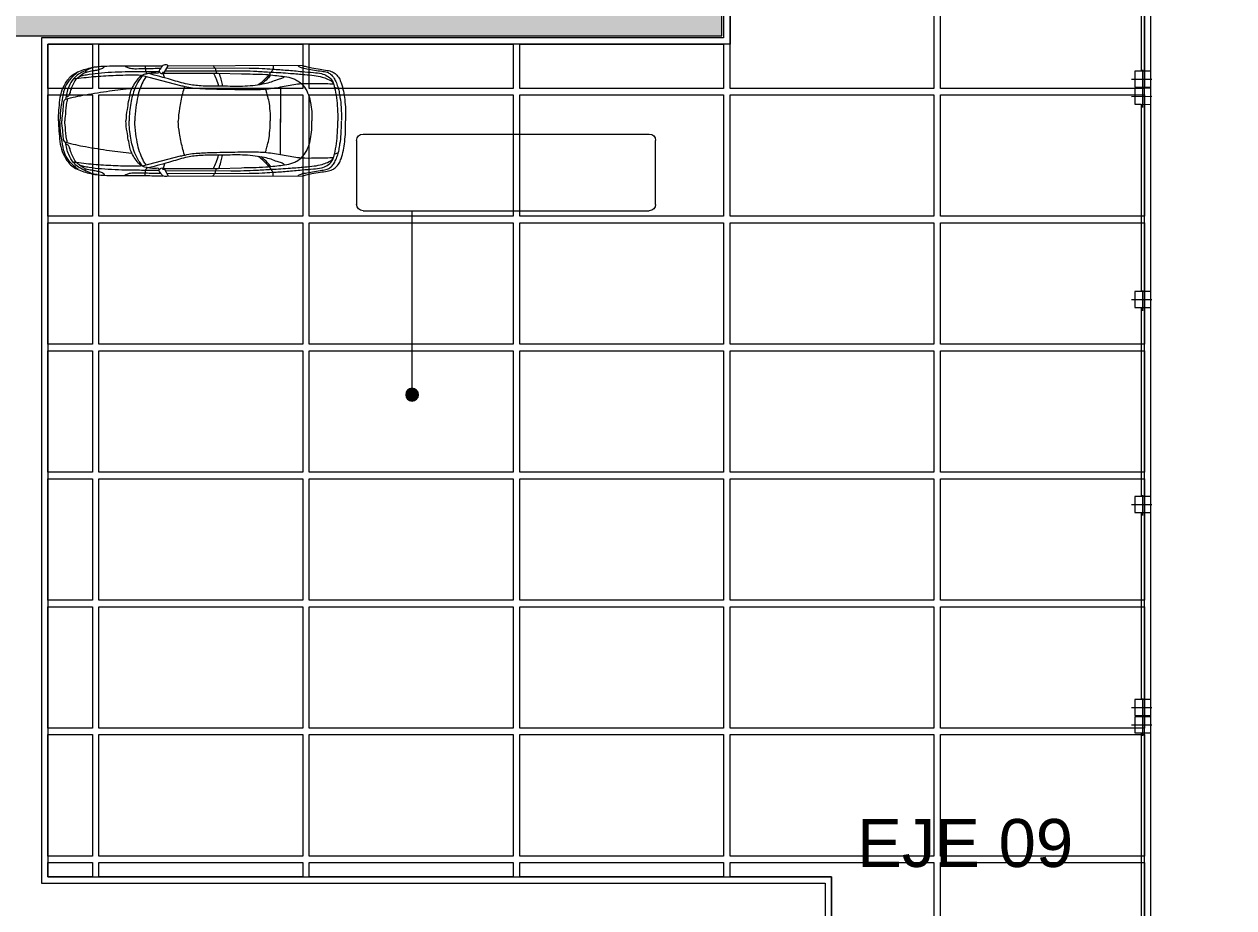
# Model space of a CAD drawing. Header units: metres. Extents: x 349703 to 349913, y 9282546 to 9282694.
# Drawn here: x 349798.42 to 349817.33, y 9282642.73 to 9282656.54 of the extents above; entities that cross this region are included whole.
import ezdxf

# ---------------------------------------------------------------- set-up
doc = ezdxf.new("R2010")
doc.units = ezdxf.units.M
doc.header["$LTSCALE"] = 0.25
doc.linetypes.add('DASHDOT', pattern=[3.556, 2.54, -0.508, 0, -0.508])
for name, color, linetype, lineweight in [('AREA-VERDE', 3, 'CONTINUOUS', 9), ('ARQ-FONDO', 253, 'CONTINUOUS', 9), ('COTAS', 94, 'CONTINUOUS', 18), ('EJE-TEXTO', 5, 'CONTINUOUS', 25), ('TRAZO', 2, 'Continuous', 13)]:
    doc.layers.add(name, color=color, linetype=linetype, lineweight=lineweight)
doc.styles.get("Standard").update_dxf_attribs({"font": 'arial.ttf'})

# ---------------------------------------------------------------- blocks, each defined once
blk = doc.blocks.new('CAMINO POZO')
at = {"layer": 'ARQ-FONDO', "lineweight": 0, "elevation": 210.136}
blk.add_lwpolyline([(349942.782, 9282603.742), (349942.903, 9282603.742), (349942.903, 9282602.992), (349947.203, 9282602.992), (349947.203, 9282603.742), (349947.453, 9282603.742), (349947.453, 9282602.992), (349947.867, 9282602.992), (349947.867, 9282677.538), (349941.192, 9282677.538), (349941.192, 9282656.327), (349930.531, 9282656.327), (349930.531, 9282643.117), (349942.778, 9282643.117), (349942.782, 9282603.742)], dxfattribs=at)
blk.add_lwpolyline([(349942.882, 9282603.842), (349943.003, 9282603.842), (349943.003, 9282603.092), (349947.103, 9282603.092), (349947.103, 9282603.842), (349947.553, 9282603.842), (349947.553, 9282603.092), (349947.767, 9282603.092), (349947.767, 9282677.438), (349941.292, 9282677.438), (349941.292, 9282656.227), (349930.631, 9282656.227), (349930.631, 9282643.217), (349942.878, 9282643.217)], close=True, dxfattribs=at)
at = {"layer": 'ARQ-FONDO', "elevation": 210.136}
for points in [[(349941.292, 9282657.438), (349944.479, 9282657.438), (349944.479, 9282655.538), (349941.292, 9282655.538)], [(349944.579, 9282657.438), (349947.767, 9282657.438), (349947.767, 9282655.538), (349944.579, 9282655.538)], [(349930.631, 9282656.227), (349931.328, 9282656.227), (349931.328, 9282655.538), (349930.631, 9282655.538)], [(349931.428, 9282656.227), (349934.616, 9282656.227), (349934.616, 9282655.538), (349931.428, 9282655.538)], [(349934.716, 9282656.227), (349937.904, 9282656.227), (349937.904, 9282655.538), (349934.716, 9282655.538)], [(349938.004, 9282656.227), (349941.192, 9282656.227), (349941.192, 9282655.538), (349938.004, 9282655.538)], [(349930.631, 9282655.438), (349931.328, 9282655.438), (349931.328, 9282653.538), (349930.631, 9282653.538)], [(349931.428, 9282655.438), (349934.616, 9282655.438), (349934.616, 9282653.538), (349931.428, 9282653.538)], [(349934.716, 9282655.438), (349937.904, 9282655.438), (349937.904, 9282653.538), (349934.716, 9282653.538)], [(349938.004, 9282655.438), (349941.192, 9282655.438), (349941.192, 9282653.538), (349938.004, 9282653.538)], [(349941.292, 9282655.438), (349944.479, 9282655.438), (349944.479, 9282653.538), (349941.292, 9282653.538)], [(349944.579, 9282655.438), (349947.767, 9282655.438), (349947.767, 9282653.538), (349944.579, 9282653.538)], [(349930.631, 9282653.438), (349931.328, 9282653.438), (349931.328, 9282651.538), (349930.631, 9282651.538)], [(349931.428, 9282653.438), (349934.616, 9282653.438), (349934.616, 9282651.538), (349931.428, 9282651.538)], [(349934.716, 9282653.438), (349937.904, 9282653.438), (349937.904, 9282651.538), (349934.716, 9282651.538)], [(349938.004, 9282653.438), (349941.192, 9282653.438), (349941.192, 9282651.538), (349938.004, 9282651.538)], [(349941.292, 9282653.438), (349944.479, 9282653.438), (349944.479, 9282651.538), (349941.292, 9282651.538)], [(349944.579, 9282653.438), (349947.767, 9282653.438), (349947.767, 9282651.538), (349944.579, 9282651.538)], [(349930.631, 9282651.438), (349931.328, 9282651.438), (349931.328, 9282649.538), (349930.631, 9282649.538)], [(349931.428, 9282651.438), (349934.616, 9282651.438), (349934.616, 9282649.538), (349931.428, 9282649.538)], [(349934.716, 9282651.438), (349937.904, 9282651.438), (349937.904, 9282649.538), (349934.716, 9282649.538)], [(349938.004, 9282651.438), (349941.192, 9282651.438), (349941.192, 9282649.538), (349938.004, 9282649.538)], [(349941.292, 9282651.438), (349944.479, 9282651.438), (349944.479, 9282649.538), (349941.292, 9282649.538)], [(349944.579, 9282651.438), (349947.767, 9282651.438), (349947.767, 9282649.538), (349944.579, 9282649.538)], [(349930.631, 9282649.438), (349931.328, 9282649.438), (349931.328, 9282647.538), (349930.631, 9282647.538)], [(349931.428, 9282649.438), (349934.616, 9282649.438), (349934.616, 9282647.538), (349931.428, 9282647.538)], [(349934.716, 9282649.438), (349937.904, 9282649.438), (349937.904, 9282647.538), (349934.716, 9282647.538)], [(349938.004, 9282649.438), (349941.192, 9282649.438), (349941.192, 9282647.538), (349938.004, 9282647.538)], [(349941.292, 9282649.438), (349944.479, 9282649.438), (349944.479, 9282647.538), (349941.292, 9282647.538)], [(349944.579, 9282649.438), (349947.767, 9282649.438), (349947.767, 9282647.538), (349944.579, 9282647.538)], [(349930.631, 9282647.438), (349931.328, 9282647.438), (349931.328, 9282645.538), (349930.631, 9282645.538)], [(349931.428, 9282647.438), (349934.616, 9282647.438), (349934.616, 9282645.538), (349931.428, 9282645.538)], [(349934.716, 9282647.438), (349937.904, 9282647.438), (349937.904, 9282645.538), (349934.716, 9282645.538)], [(349938.004, 9282647.438), (349941.192, 9282647.438), (349941.192, 9282645.538), (349938.004, 9282645.538)], [(349941.292, 9282647.438), (349944.479, 9282647.438), (349944.479, 9282645.538), (349941.292, 9282645.538)], [(349944.579, 9282647.438), (349947.767, 9282647.438), (349947.767, 9282645.538), (349944.579, 9282645.538)], [(349930.631, 9282645.438), (349931.328, 9282645.438), (349931.328, 9282643.538), (349930.631, 9282643.538)], [(349931.428, 9282645.438), (349934.616, 9282645.438), (349934.616, 9282643.538), (349931.428, 9282643.538)], [(349934.716, 9282645.438), (349937.904, 9282645.438), (349937.904, 9282643.538), (349934.716, 9282643.538)], [(349938.004, 9282645.438), (349941.192, 9282645.438), (349941.192, 9282643.538), (349938.004, 9282643.538)], [(349941.292, 9282645.438), (349944.479, 9282645.438), (349944.479, 9282643.538), (349941.292, 9282643.538)], [(349944.579, 9282645.438), (349947.767, 9282645.438), (349947.767, 9282643.538), (349944.579, 9282643.538)], [(349930.631, 9282643.438), (349931.328, 9282643.438), (349931.328, 9282643.216), (349930.631, 9282643.216)], [(349931.428, 9282643.438), (349934.616, 9282643.438), (349934.616, 9282643.217), (349931.428, 9282643.217)], [(349934.716, 9282643.438), (349937.904, 9282643.438), (349937.904, 9282643.217), (349934.716, 9282643.217)], [(349938.004, 9282643.438), (349941.192, 9282643.438), (349941.192, 9282643.217), (349938.004, 9282643.217)], [(349944.579, 9282643.438), (349947.767, 9282643.438), (349947.767, 9282641.538), (349944.579, 9282641.538)]]:
    blk.add_lwpolyline(points, close=True, dxfattribs=at)
blk.add_lwpolyline([(349941.292, 9282643.438), (349944.479, 9282643.438), (349944.479, 9282641.538), (349942.878, 9282641.538), (349942.878, 9282643.217), (349941.292, 9282643.217), (349941.292, 9282643.438)], dxfattribs=at)
blk = doc.blocks.new('cp1-flat-2')
at = {"layer": 'ARQ-FONDO', "linetype": 'DASHDOT', "ltscale": 0.5}
for p, q in [((889467.785, -9185120.998), (889467.74, -9185120.651)), ((889467.936, -9185120.802), (889467.589, -9185120.848)), ((889464.639, -9185121.41), (889464.593, -9185121.063)), ((889464.79, -9185121.214), (889464.443, -9185121.259)), ((889461.466, -9185121.825), (889461.42, -9185121.478)), ((889461.617, -9185121.629), (889461.27, -9185121.674)), ((889458.316, -9185122.237), (889458.27, -9185121.89)), ((889458.467, -9185122.041), (889458.12, -9185122.086))]:
    blk.add_line(p, q, dxfattribs=at)
at = {"layer": 'ARQ-FONDO'}
for points in [[(889467.903, -9185120.933), (889467.87, -9185120.685), (889458.153, -9185121.956), (889458.185, -9185122.204), (889458.433, -9185122.171), (889458.42, -9185122.072), (889461.322, -9185121.693), (889461.335, -9185121.792), (889461.583, -9185121.759), (889461.57, -9185121.66), (889464.495, -9185121.278), (889464.508, -9185121.377), (889464.756, -9185121.344), (889464.743, -9185121.245), (889467.642, -9185120.866), (889467.655, -9185120.965)], [(889467.87, -9185120.685), (889467.622, -9185120.717), (889467.655, -9185120.965), (889467.903, -9185120.933)], [(889464.724, -9185121.096), (889464.476, -9185121.129), (889464.508, -9185121.377), (889464.756, -9185121.344)], [(889461.551, -9185121.511), (889461.303, -9185121.544), (889461.335, -9185121.792), (889461.583, -9185121.759)], [(889458.401, -9185121.924), (889458.153, -9185121.956), (889458.185, -9185122.204), (889458.433, -9185122.171)]]:
    blk.add_lwpolyline(points, close=True, dxfattribs=at)
blk = doc.blocks.new('CERCO PERIMETRICO')
at = {"layer": 'ARQ-FONDO', "rotation": 262.5462150516844}
for p in [(9573031.609, 8973054.207, 210.136), (9573031.609, 8973044.387, 210.136), (9573031.609, 8973034.567, 210.136)]:
    blk.add_blockref('cp1-flat-2', p, dxfattribs=at)
blk = doc.blocks.new('AUTO')
at = {"layer": 'ARQ-FONDO'}
for p, q in [((1286.412, 1356.343), (1284.309, 1356.35)), ((1286.426, 1356.31), (1285.142, 1356.306)), ((1286.466, 1356.243), (1286.412, 1356.343)), ((1285.623, 1356.229), (1285.265, 1356.218)), ((1286.445, 1356.262), (1285.431, 1356.266)), ((1286.488, 1356.229), (1285.623, 1356.229)), ((1286.809, 1356.19), (1286.217, 1356.035)), ((1286.501, 1356.243), (1286.466, 1356.243)), ((1286.466, 1356.159), (1286.488, 1356.229)), ((1286.488, 1356.229), (1286.501, 1356.243)), ((1283.811, 1356.009), (1283.749, 1355.981)), ((1284.652, 1356.012), (1284.652, 1355.454)), ((1284.652, 1354.956), (1284.652, 1355.514)), ((1283.811, 1354.959), (1283.749, 1354.987)), ((1286.809, 1354.778), (1286.217, 1354.932)), ((1286.466, 1354.809), (1286.488, 1354.739)), ((1286.412, 1354.625), (1284.309, 1354.617)), ((1286.426, 1354.658), (1285.142, 1354.662)), ((1285.623, 1354.739), (1285.265, 1354.75)), ((1286.445, 1354.706), (1285.431, 1354.702)), ((1286.488, 1354.739), (1285.623, 1354.739)), ((1286.466, 1354.725), (1286.412, 1354.625)), ((1286.501, 1354.725), (1286.466, 1354.725)), ((1286.488, 1354.739), (1286.501, 1354.725))]:
    blk.add_line(p, q, dxfattribs=at)
for points, knots in [([(1284.309, 1356.35), (1284.293, 1356.34), (1284.243, 1356.329), (1284.153, 1356.306), (1284.041, 1356.291), (1283.933, 1356.273), (1283.846, 1356.255), (1283.782, 1356.209), (1283.736, 1356.151), (1283.699, 1356.059), (1283.669, 1355.947), (1283.651, 1355.844), (1283.648, 1355.786), (1283.647, 1355.772)], [0, 0, 0, 0, 0.056668, 0.14946, 0.28161, 0.392935, 0.481686, 0.542967, 0.622845, 0.69797, 0.833643, 0.965665, 1.00577, 1.00577, 1.00577, 1.00577]), ([(1284.381, 1356.347), (1284.378, 1356.341), (1284.362, 1356.328), (1284.315, 1356.309), (1284.232, 1356.297), (1284.124, 1356.274), (1284.018, 1356.259), (1283.931, 1356.249), (1283.868, 1356.214), (1283.824, 1356.16), (1283.786, 1356.094), (1283.761, 1356.018), (1283.737, 1355.935), (1283.728, 1355.877), (1283.725, 1355.846)], [0, 0, 0, 0, 0.0219205, 0.0572122, 0.1522539, 0.2718866, 0.3894011, 0.4710097, 0.5346344, 0.5986698, 0.6733118, 0.758696, 0.8351341, 0.9293726, 0.9293726, 0.9293726, 0.9293726]), ([(1284.77, 1356.35), (1284.772, 1356.33), (1284.766, 1356.289), (1284.802, 1356.242), (1284.871, 1356.155), (1284.939, 1356.087), (1285.001, 1356.043)], [0, 0, 0, 0, 0.0597371, 0.1139981, 0.1672498, 0.3938869, 0.3938869, 0.3938869, 0.3938869]), ([(1285.712, 1356.346), (1285.701, 1356.334), (1285.679, 1356.309), (1285.665, 1356.268), (1285.658, 1356.24), (1285.658, 1356.227)], [1.808086, 1.808086, 1.808086, 1.808086, 2.918874, 4.131288, 5.10151, 5.10151, 5.10151, 5.10151]), ([(1286.412, 1356.343), (1286.419, 1356.348), (1286.443, 1356.364), (1286.498, 1356.352), (1286.521, 1356.302), (1286.565, 1356.263), (1286.532, 1356.221), (1286.498, 1356.219), (1286.488, 1356.229)], [0, 0, 0, 0, 0.024864, 0.0846267, 0.1362471, 0.1900683, 0.2245199, 0.2681841, 0.2681841, 0.2681841, 0.2681841]), ([(1287.522, 1356.326), (1287.484, 1356.334), (1287.338, 1356.34), (1287.087, 1356.343), (1286.782, 1356.341), (1286.584, 1356.344), (1286.493, 1356.344)], [0, 0, 0, 0, 0.114897, 0.437061, 0.754269, 1.029686, 1.029686, 1.029686, 1.029686]), ([(1287.083, 1356.34), (1287.078, 1356.328), (1287.045, 1356.315), (1286.988, 1356.298), (1286.889, 1356.296), (1286.732, 1356.302), (1286.605, 1356.303), (1286.525, 1356.303)], [0, 0, 0, 0, 0.0364992, 0.0923739, 0.1867837, 0.3273982, 0.5667068, 0.5667068, 0.5667068, 0.5667068]), ([(1286.77, 1356.343), (1286.769, 1356.323), (1286.766, 1356.289), (1286.762, 1356.241), (1286.743, 1356.224), (1286.735, 1356.218)], [0, 0, 0, 0, 1.462159, 2.651105, 3.386321, 3.386321, 3.386321, 3.386321]), ([(1287.404, 1356.337), (1287.406, 1356.326), (1287.432, 1356.3), (1287.483, 1356.282), (1287.553, 1356.266), (1287.618, 1356.258), (1287.671, 1356.245), (1287.698, 1356.238), (1287.709, 1356.235)], [0, 0, 0, 0, 0.034703, 0.0959761, 0.1659336, 0.2471559, 0.2929944, 0.3295918, 0.3295918, 0.3295918, 0.3295918]), ([(1288.126, 1355.484), (1288.126, 1355.538), (1288.111, 1355.699), (1288.101, 1355.92), (1288.006, 1356.087), (1287.937, 1356.18), (1287.853, 1356.234), (1287.756, 1356.277), (1287.643, 1356.305), (1287.565, 1356.325), (1287.522, 1356.326)], [0, 0, 0, 0, 0.16039, 0.479033, 0.632967, 0.722015, 0.817474, 0.927562, 1.03733, 1.167094, 1.167094, 1.167094, 1.167094]), ([(1287.522, 1356.326), (1287.581, 1356.325), (1287.678, 1356.275), (1287.806, 1356.221), (1287.901, 1356.132), (1287.979, 1356.001), (1288.005, 1355.886), (1288.013, 1355.819)], [0, 0, 0, 0, 0.1772572, 0.3124951, 0.4151678, 0.5597243, 0.7575412, 0.7575412, 0.7575412, 0.7575412]), ([(1285.142, 1356.306), (1285.075, 1356.306), (1284.954, 1356.302), (1284.759, 1356.288), (1284.551, 1356.275), (1284.338, 1356.254), (1284.158, 1356.239), (1284.023, 1356.227), (1283.923, 1356.189), (1283.855, 1356.13), (1283.826, 1356.063), (1283.785, 1355.916), (1283.765, 1355.722), (1283.759, 1355.547), (1283.759, 1355.484)], [0, 0, 0, 0, 0.198873, 0.363323, 0.587433, 0.823543, 1.004622, 1.129816, 1.230113, 1.320655, 1.388577, 1.443334, 1.771447, 1.958652, 1.958652, 1.958652, 1.958652]), ([(1284.5, 1356.223), (1284.424, 1356.22), (1284.3, 1356.207), (1284.135, 1356.194), (1284.015, 1356.173), (1283.914, 1356.133), (1283.836, 1356.099), (1283.826, 1356.058)], [0, 0, 0, 0, 0.2277977, 0.3719478, 0.4996814, 0.5863441, 0.709615, 0.709615, 0.709615, 0.709615]), ([(1284.462, 1356.144), (1284.439, 1356.137), (1284.392, 1356.113), (1284.31, 1356.055), (1284.242, 1355.953), (1284.201, 1355.85), (1284.189, 1355.788), (1284.186, 1355.768)], [0, 0, 0, 0, 0.0720749, 0.1581284, 0.2958089, 0.4262456, 0.4842292, 0.4842292, 0.4842292, 0.4842292]), ([(1285.265, 1356.218), (1285.205, 1356.218), (1285.079, 1356.211), (1284.935, 1356.213), (1284.77, 1356.195), (1284.628, 1356.181), (1284.503, 1356.16), (1284.462, 1356.144)], [0, 0, 0, 0, 0.1783018, 0.3787173, 0.431954, 0.6762374, 0.8077184, 0.8077184, 0.8077184, 0.8077184]), ([(1285.431, 1356.266), (1285.296, 1356.266), (1285.085, 1356.262), (1284.775, 1356.241), (1284.599, 1356.234), (1284.5, 1356.223)], [0, 0, 0, 0, 0.4042759, 0.6333827, 0.9326252, 0.9326252, 0.9326252, 0.9326252]), ([(1284.59, 1356.174), (1284.606, 1356.161), (1284.642, 1356.137), (1284.718, 1356.122), (1284.803, 1356.084), (1284.919, 1356.056), (1285.054, 1356.033), (1285.259, 1356.015), (1285.5, 1356.023), (1285.73, 1356.021), (1285.925, 1356.027), (1286.125, 1356.049), (1286.394, 1356.136), (1286.598, 1356.19), (1286.719, 1356.221)], [0, 0, 0, 0, 0.05975, 0.126928, 0.230034, 0.336675, 0.482225, 0.641324, 0.954906, 1.203173, 1.330375, 1.542773, 1.802261, 2.175545, 2.175545, 2.175545, 2.175545]), ([(1284.807, 1356.198), (1284.823, 1356.179), (1284.869, 1356.127), (1284.92, 1356.078), (1284.955, 1356.05)], [0, 0, 0, 0, 1.868162, 5.271297, 5.271297, 5.271297, 5.271297]), ([(1285.619, 1356.229), (1285.605, 1356.198), (1285.59, 1356.138), (1285.567, 1356.069), (1285.563, 1356.031), (1285.563, 1356.022)], [0, 0, 0, 0, 2.528586, 4.711885, 5.408215, 5.408215, 5.408215, 5.408215]), ([(1285.702, 1356.229), (1285.685, 1356.2), (1285.662, 1356.13), (1285.631, 1356.061), (1285.625, 1356.022)], [0, 0, 0, 0, 0.1000351, 0.2184418, 0.2184418, 0.2184418, 0.2184418]), ([(1287.803, 1356.168), (1287.782, 1356.182), (1287.726, 1356.196), (1287.61, 1356.217), (1287.446, 1356.236), (1287.241, 1356.246), (1287.01, 1356.253), (1286.78, 1356.255), (1286.622, 1356.255), (1286.552, 1356.256)], [0, 0, 0, 0, 0.076148, 0.165903, 0.355672, 0.569871, 0.782325, 1.050047, 1.257936, 1.257936, 1.257936, 1.257936]), ([(1286.552, 1356.256), (1286.553, 1356.249), (1286.552, 1356.233), (1286.566, 1356.229), (1286.571, 1356.228)], [0, 0, 0, 0, 0.02274132, 0.03717479, 0.03717479, 0.03717479, 0.03717479]), ([(1286.571, 1356.228), (1286.599, 1356.228), (1286.654, 1356.231), (1286.734, 1356.219), (1286.808, 1356.202), (1286.877, 1356.156), (1286.925, 1356.077), (1286.984, 1355.996), (1287.022, 1355.851), (1287.05, 1355.683), (1287.07, 1355.543), (1287.07, 1355.484)], [0, 0, 0, 0, 0.082256, 0.165174, 0.241383, 0.30939, 0.405348, 0.511507, 0.603349, 0.843635, 1.017671, 1.017671, 1.017671, 1.017671]), ([(1286.754, 1356.174), (1286.769, 1356.156), (1286.805, 1356.101), (1286.849, 1355.996), (1286.894, 1355.855), (1286.915, 1355.68), (1286.93, 1355.553), (1286.93, 1355.484)], [0, 0, 0, 0, 0.0708922, 0.1925846, 0.3348457, 0.5072814, 0.7109928, 0.7109928, 0.7109928, 0.7109928]), ([(1286.809, 1356.19), (1286.899, 1356.197), (1287.09, 1356.195), (1287.385, 1356.183), (1287.64, 1356.164), (1287.793, 1356.145), (1287.843, 1356.139)], [0, 0, 0, 0, 0.269375, 0.574535, 0.885339, 1.036319, 1.036319, 1.036319, 1.036319]), ([(1286.809, 1356.19), (1286.83, 1356.166), (1286.878, 1356.105), (1286.949, 1355.961), (1287.002, 1355.748), (1287.021, 1355.575), (1287.021, 1355.484)], [0, 0, 0, 0, 0.0947759, 0.2311242, 0.4700259, 0.7400315, 0.7400315, 0.7400315, 0.7400315]), ([(1287.7, 1356.267), (1287.698, 1356.257), (1287.699, 1356.236), (1287.727, 1356.227), (1287.758, 1356.204), (1287.798, 1356.175), (1287.855, 1356.134), (1287.889, 1356.062), (1287.93, 1355.987), (1287.943, 1355.925), (1287.956, 1355.89), (1287.969, 1355.865), (1287.993, 1355.855), (1288.008, 1355.853)], [0, 0, 0, 0, 0.0304541, 0.0502818, 0.0786089, 0.1479133, 0.1986294, 0.2831705, 0.3780326, 0.4523267, 0.4667809, 0.4902599, 0.5347198, 0.5347198, 0.5347198, 0.5347198]), ([(1287.816, 1356.248), (1287.844, 1356.224), (1287.896, 1356.18), (1287.978, 1356.097), (1288.042, 1355.972), (1288.066, 1355.83), (1288.094, 1355.665), (1288.101, 1355.555), (1288.101, 1355.484)], [0, 0, 0, 0, 0.1095129, 0.2035347, 0.3452507, 0.5161382, 0.6275464, 0.8383798, 0.8383798, 0.8383798, 0.8383798]), ([(1286.217, 1356.035), (1286.193, 1356.029), (1286.131, 1356.018), (1286.032, 1355.996), (1285.915, 1355.988), (1285.707, 1355.978), (1285.422, 1355.977), (1285.094, 1355.965), (1284.81, 1355.982), (1284.568, 1356.026), (1284.337, 1356.072), (1284.097, 1356.063), (1283.93, 1356.066), (1283.834, 1356.058), (1283.826, 1356.058)], [0, 0, 0, 0, 0.073325, 0.188896, 0.303039, 0.425821, 0.811242, 1.159737, 1.41058, 1.660623, 1.899627, 2.11145, 2.377727, 2.401703, 2.401703, 2.401703, 2.401703]), ([(1284.895, 1355.979), (1284.886, 1355.967), (1284.873, 1355.926), (1284.854, 1355.851), (1284.828, 1355.738), (1284.818, 1355.612), (1284.816, 1355.522), (1284.815, 1355.484)], [0, 0, 0, 0, 0.0451009, 0.1211996, 0.2308505, 0.385263, 0.4962083, 0.4962083, 0.4962083, 0.4962083]), ([(1286.157, 1356.018), (1286.166, 1355.98), (1286.199, 1355.87), (1286.233, 1355.695), (1286.252, 1355.556), (1286.252, 1355.493)], [0, 0, 0, 0, 0.1139079, 0.3411539, 0.5260188, 0.5260188, 0.5260188, 0.5260188]), ([(1288.013, 1355.819), (1287.911, 1355.849), (1287.683, 1355.895), (1287.338, 1355.949), (1287.097, 1355.981), (1286.98, 1355.989)], [0, 0, 0, 0, 0.317374, 0.69576, 1.04714, 1.04714, 1.04714, 1.04714]), ([(1283.725, 1355.846), (1283.714, 1355.796), (1283.705, 1355.676), (1283.702, 1355.557), (1283.702, 1355.489)], [0, 0, 0, 0, 0.1502861, 0.3522699, 0.3522699, 0.3522699, 0.3522699]), ([(1284.186, 1355.768), (1284.176, 1355.722), (1284.162, 1355.627), (1284.166, 1355.532), (1284.167, 1355.484)], [0, 0, 0, 0, 0.140379, 0.2808468, 0.2808468, 0.2808468, 0.2808468]), ([(1287.991, 1355.824), (1287.987, 1355.822), (1287.988, 1355.804), (1287.994, 1355.779), (1288.008, 1355.722), (1288.011, 1355.67), (1288.017, 1355.585), (1288.024, 1355.531), (1288.024, 1355.484)], [0, 0, 0, 0, 0.0114788, 0.0403472, 0.0875838, 0.1755608, 0.1991501, 0.3369659, 0.3369659, 0.3369659, 0.3369659]), ([(1288.013, 1355.819), (1288.023, 1355.818), (1288.043, 1355.798), (1288.05, 1355.733), (1288.058, 1355.628), (1288.073, 1355.536), (1288.073, 1355.484)], [0, 0, 0, 0, 0.0314754, 0.0702057, 0.1915753, 0.3439346, 0.3439346, 0.3439346, 0.3439346]), ([(1283.725, 1355.122), (1283.714, 1355.172), (1283.705, 1355.292), (1283.702, 1355.411), (1283.702, 1355.479)], [0, 0, 0, 0, 0.1502861, 0.3522699, 0.3522699, 0.3522699, 0.3522699]), ([(1285.142, 1354.662), (1285.075, 1354.662), (1284.954, 1354.666), (1284.759, 1354.68), (1284.551, 1354.693), (1284.338, 1354.714), (1284.158, 1354.729), (1284.023, 1354.741), (1283.923, 1354.779), (1283.855, 1354.838), (1283.826, 1354.905), (1283.785, 1355.052), (1283.765, 1355.246), (1283.759, 1355.42), (1283.759, 1355.484)], [0, 0, 0, 0, 0.198873, 0.363323, 0.587433, 0.823543, 1.004622, 1.129816, 1.230113, 1.320655, 1.388577, 1.443334, 1.771447, 1.958652, 1.958652, 1.958652, 1.958652]), ([(1284.186, 1355.2), (1284.176, 1355.246), (1284.162, 1355.341), (1284.166, 1355.436), (1284.167, 1355.484)], [0, 0, 0, 0, 0.140379, 0.2808468, 0.2808468, 0.2808468, 0.2808468]), ([(1284.895, 1354.989), (1284.886, 1355.001), (1284.873, 1355.042), (1284.854, 1355.117), (1284.828, 1355.229), (1284.818, 1355.356), (1284.816, 1355.446), (1284.815, 1355.484)], [0, 0, 0, 0, 0.0451009, 0.1211996, 0.2308505, 0.385263, 0.4962083, 0.4962083, 0.4962083, 0.4962083]), ([(1286.157, 1354.95), (1286.166, 1354.988), (1286.199, 1355.098), (1286.235, 1355.279), (1286.252, 1355.424), (1286.252, 1355.493)], [0, 0, 0, 0, 0.1139079, 0.3411539, 0.543502, 0.543502, 0.543502, 0.543502]), ([(1286.571, 1354.74), (1286.599, 1354.74), (1286.654, 1354.737), (1286.734, 1354.749), (1286.808, 1354.766), (1286.877, 1354.812), (1286.925, 1354.891), (1286.984, 1354.972), (1287.022, 1355.117), (1287.05, 1355.285), (1287.07, 1355.425), (1287.07, 1355.484)], [0, 0, 0, 0, 0.082256, 0.165174, 0.241383, 0.30939, 0.405348, 0.511507, 0.603349, 0.843635, 1.017671, 1.017671, 1.017671, 1.017671]), ([(1286.754, 1354.794), (1286.769, 1354.812), (1286.805, 1354.867), (1286.849, 1354.972), (1286.894, 1355.113), (1286.915, 1355.288), (1286.93, 1355.415), (1286.93, 1355.484)], [0, 0, 0, 0, 0.0708922, 0.1925846, 0.3348457, 0.5072814, 0.7109928, 0.7109928, 0.7109928, 0.7109928]), ([(1286.809, 1354.778), (1286.83, 1354.802), (1286.878, 1354.863), (1286.949, 1355.007), (1287.002, 1355.22), (1287.021, 1355.392), (1287.021, 1355.484)], [0, 0, 0, 0, 0.0947759, 0.2311242, 0.4700259, 0.7400315, 0.7400315, 0.7400315, 0.7400315]), ([(1288.126, 1355.484), (1288.126, 1355.43), (1288.111, 1355.269), (1288.101, 1355.048), (1288.006, 1354.881), (1287.937, 1354.788), (1287.853, 1354.734), (1287.756, 1354.691), (1287.643, 1354.663), (1287.565, 1354.642), (1287.522, 1354.642)], [0, 0, 0, 0, 0.16039, 0.479033, 0.632967, 0.722015, 0.817474, 0.927562, 1.03733, 1.167094, 1.167094, 1.167094, 1.167094]), ([(1287.816, 1354.72), (1287.844, 1354.744), (1287.896, 1354.787), (1287.978, 1354.871), (1288.042, 1354.996), (1288.066, 1355.138), (1288.094, 1355.303), (1288.101, 1355.412), (1288.101, 1355.484)], [0, 0, 0, 0, 0.1095129, 0.2035347, 0.3452507, 0.5161382, 0.6275464, 0.8383798, 0.8383798, 0.8383798, 0.8383798]), ([(1287.991, 1355.144), (1287.987, 1355.146), (1287.988, 1355.164), (1287.994, 1355.189), (1288.008, 1355.245), (1288.011, 1355.298), (1288.017, 1355.383), (1288.024, 1355.437), (1288.024, 1355.484)], [0, 0, 0, 0, 0.0114788, 0.0403472, 0.0875838, 0.1755608, 0.1991501, 0.3369659, 0.3369659, 0.3369659, 0.3369659]), ([(1288.013, 1355.149), (1288.023, 1355.15), (1288.043, 1355.17), (1288.05, 1355.235), (1288.058, 1355.34), (1288.073, 1355.432), (1288.073, 1355.484)], [0, 0, 0, 0, 0.0314754, 0.0702057, 0.1915753, 0.3439346, 0.3439346, 0.3439346, 0.3439346]), ([(1284.309, 1354.617), (1284.293, 1354.628), (1284.243, 1354.639), (1284.153, 1354.662), (1284.041, 1354.677), (1283.933, 1354.695), (1283.846, 1354.713), (1283.782, 1354.759), (1283.736, 1354.817), (1283.699, 1354.909), (1283.669, 1355.021), (1283.651, 1355.124), (1283.648, 1355.182), (1283.647, 1355.196)], [0, 0, 0, 0, 0.056668, 0.14946, 0.28161, 0.392935, 0.481686, 0.542967, 0.622845, 0.69797, 0.833643, 0.965665, 1.00577, 1.00577, 1.00577, 1.00577]), ([(1284.462, 1354.824), (1284.439, 1354.831), (1284.392, 1354.855), (1284.31, 1354.913), (1284.242, 1355.014), (1284.201, 1355.117), (1284.189, 1355.18), (1284.186, 1355.2)], [0, 0, 0, 0, 0.0720749, 0.1581284, 0.2958089, 0.4262456, 0.4842292, 0.4842292, 0.4842292, 0.4842292]), ([(1284.381, 1354.621), (1284.378, 1354.627), (1284.362, 1354.64), (1284.315, 1354.659), (1284.232, 1354.671), (1284.124, 1354.694), (1284.018, 1354.709), (1283.931, 1354.719), (1283.868, 1354.754), (1283.824, 1354.808), (1283.786, 1354.874), (1283.761, 1354.95), (1283.737, 1355.033), (1283.728, 1355.09), (1283.725, 1355.122)], [0, 0, 0, 0, 0.0219205, 0.0572122, 0.1522539, 0.2718866, 0.3894011, 0.4710097, 0.5346344, 0.5986698, 0.6733118, 0.758696, 0.8351341, 0.9293726, 0.9293726, 0.9293726, 0.9293726]), ([(1286.217, 1354.932), (1286.193, 1354.939), (1286.131, 1354.95), (1286.032, 1354.972), (1285.915, 1354.98), (1285.707, 1354.99), (1285.422, 1354.991), (1285.094, 1355.003), (1284.81, 1354.986), (1284.568, 1354.941), (1284.337, 1354.896), (1284.097, 1354.904), (1283.93, 1354.902), (1283.834, 1354.909), (1283.826, 1354.91)], [0, 0, 0, 0, 0.073325, 0.188896, 0.303039, 0.425821, 0.811242, 1.159737, 1.41058, 1.660623, 1.899627, 2.11145, 2.377727, 2.401703, 2.401703, 2.401703, 2.401703]), ([(1288.013, 1355.149), (1287.911, 1355.119), (1287.683, 1355.072), (1287.338, 1355.019), (1287.097, 1354.987), (1286.98, 1354.979)], [0, 0, 0, 0, 0.317374, 0.69576, 1.04714, 1.04714, 1.04714, 1.04714]), ([(1287.522, 1354.642), (1287.581, 1354.643), (1287.678, 1354.693), (1287.806, 1354.747), (1287.901, 1354.836), (1287.979, 1354.967), (1288.005, 1355.082), (1288.013, 1355.149)], [0, 0, 0, 0, 0.1772572, 0.3124951, 0.4151678, 0.5597243, 0.7575412, 0.7575412, 0.7575412, 0.7575412]), ([(1287.7, 1354.701), (1287.698, 1354.711), (1287.699, 1354.732), (1287.727, 1354.741), (1287.758, 1354.763), (1287.798, 1354.793), (1287.855, 1354.833), (1287.889, 1354.905), (1287.93, 1354.981), (1287.943, 1355.042), (1287.956, 1355.078), (1287.969, 1355.103), (1287.993, 1355.113), (1288.008, 1355.114)], [0, 0, 0, 0, 0.0304541, 0.0502818, 0.0786089, 0.1479133, 0.1986294, 0.2831705, 0.3780326, 0.4523267, 0.4667809, 0.4902599, 0.5347198, 0.5347198, 0.5347198, 0.5347198]), ([(1284.5, 1354.745), (1284.424, 1354.748), (1284.3, 1354.761), (1284.135, 1354.774), (1284.015, 1354.795), (1283.914, 1354.835), (1283.836, 1354.869), (1283.826, 1354.91)], [0, 0, 0, 0, 0.2277977, 0.3719478, 0.4996814, 0.5863441, 0.709615, 0.709615, 0.709615, 0.709615]), ([(1285.265, 1354.75), (1285.205, 1354.75), (1285.079, 1354.757), (1284.935, 1354.755), (1284.77, 1354.773), (1284.628, 1354.787), (1284.503, 1354.808), (1284.462, 1354.824)], [0, 0, 0, 0, 0.1783018, 0.3787173, 0.431954, 0.6762374, 0.8077184, 0.8077184, 0.8077184, 0.8077184]), ([(1284.59, 1354.794), (1284.606, 1354.806), (1284.642, 1354.831), (1284.718, 1354.846), (1284.803, 1354.884), (1284.919, 1354.912), (1285.054, 1354.935), (1285.259, 1354.953), (1285.5, 1354.944), (1285.73, 1354.947), (1285.925, 1354.94), (1286.125, 1354.919), (1286.394, 1354.831), (1286.598, 1354.778), (1286.719, 1354.747)], [0, 0, 0, 0, 0.05975, 0.126928, 0.230034, 0.336675, 0.482225, 0.641324, 0.954906, 1.203173, 1.330375, 1.542773, 1.802261, 2.175545, 2.175545, 2.175545, 2.175545]), ([(1284.77, 1354.618), (1284.772, 1354.638), (1284.766, 1354.679), (1284.802, 1354.726), (1284.871, 1354.813), (1284.939, 1354.881), (1285.001, 1354.925)], [0, 0, 0, 0, 0.0597371, 0.1139981, 0.1672498, 0.3938869, 0.3938869, 0.3938869, 0.3938869]), ([(1284.807, 1354.77), (1284.823, 1354.789), (1284.869, 1354.841), (1284.92, 1354.89), (1284.955, 1354.918)], [0, 0, 0, 0, 1.868162, 5.271297, 5.271297, 5.271297, 5.271297]), ([(1285.619, 1354.739), (1285.605, 1354.77), (1285.59, 1354.83), (1285.567, 1354.899), (1285.563, 1354.937), (1285.563, 1354.946)], [0, 0, 0, 0, 2.528586, 4.711885, 5.408215, 5.408215, 5.408215, 5.408215]), ([(1285.702, 1354.739), (1285.685, 1354.767), (1285.662, 1354.838), (1285.631, 1354.906), (1285.625, 1354.946)], [0, 0, 0, 0, 0.1000351, 0.2184418, 0.2184418, 0.2184418, 0.2184418]), ([(1287.803, 1354.8), (1287.782, 1354.785), (1287.726, 1354.772), (1287.61, 1354.75), (1287.446, 1354.732), (1287.241, 1354.722), (1287.01, 1354.715), (1286.78, 1354.713), (1286.622, 1354.713), (1286.552, 1354.712)], [0, 0, 0, 0, 0.076148, 0.165903, 0.355672, 0.569871, 0.782325, 1.050047, 1.257936, 1.257936, 1.257936, 1.257936]), ([(1286.809, 1354.778), (1286.899, 1354.771), (1287.09, 1354.773), (1287.385, 1354.785), (1287.64, 1354.804), (1287.793, 1354.823), (1287.843, 1354.829)], [0, 0, 0, 0, 0.269375, 0.574535, 0.885339, 1.036319, 1.036319, 1.036319, 1.036319]), ([(1285.431, 1354.702), (1285.296, 1354.702), (1285.085, 1354.706), (1284.775, 1354.727), (1284.599, 1354.734), (1284.5, 1354.745)], [0, 0, 0, 0, 0.4042759, 0.6333827, 0.9326252, 0.9326252, 0.9326252, 0.9326252]), ([(1285.712, 1354.622), (1285.701, 1354.634), (1285.679, 1354.659), (1285.665, 1354.7), (1285.658, 1354.728), (1285.658, 1354.741)], [1.808086, 1.808086, 1.808086, 1.808086, 2.918874, 4.131288, 5.10151, 5.10151, 5.10151, 5.10151]), ([(1286.412, 1354.625), (1286.419, 1354.62), (1286.443, 1354.604), (1286.498, 1354.616), (1286.521, 1354.666), (1286.565, 1354.705), (1286.532, 1354.747), (1286.498, 1354.749), (1286.488, 1354.739)], [0, 0, 0, 0, 0.024864, 0.0846267, 0.1362471, 0.1900683, 0.2245199, 0.2681841, 0.2681841, 0.2681841, 0.2681841]), ([(1287.522, 1354.642), (1287.484, 1354.634), (1287.338, 1354.628), (1287.087, 1354.625), (1286.782, 1354.627), (1286.584, 1354.624), (1286.493, 1354.624)], [0, 0, 0, 0, 0.114897, 0.437061, 0.754269, 1.029686, 1.029686, 1.029686, 1.029686]), ([(1287.083, 1354.628), (1287.078, 1354.639), (1287.045, 1354.653), (1286.988, 1354.67), (1286.889, 1354.672), (1286.732, 1354.666), (1286.605, 1354.665), (1286.525, 1354.665)], [0, 0, 0, 0, 0.0364992, 0.0923739, 0.1867837, 0.3273982, 0.5667068, 0.5667068, 0.5667068, 0.5667068]), ([(1286.552, 1354.712), (1286.553, 1354.719), (1286.552, 1354.735), (1286.566, 1354.739), (1286.571, 1354.74)], [0, 0, 0, 0, 0.02274132, 0.03717479, 0.03717479, 0.03717479, 0.03717479]), ([(1286.77, 1354.625), (1286.769, 1354.645), (1286.766, 1354.679), (1286.762, 1354.727), (1286.743, 1354.744), (1286.735, 1354.75)], [0, 0, 0, 0, 1.462159, 2.651105, 3.386321, 3.386321, 3.386321, 3.386321]), ([(1287.404, 1354.631), (1287.406, 1354.642), (1287.432, 1354.667), (1287.483, 1354.686), (1287.553, 1354.702), (1287.618, 1354.71), (1287.671, 1354.723), (1287.698, 1354.73), (1287.709, 1354.733)], [0, 0, 0, 0, 0.034703, 0.0959761, 0.1659336, 0.2471559, 0.2929944, 0.3295918, 0.3295918, 0.3295918, 0.3295918])]:
    blk.add_open_spline(points, degree=3, knots=knots, dxfattribs=at)
for points in [[(1287.843, 1356.139), (1287.859, 1356.135), (1287.875, 1356.138), (1287.891, 1356.139)], [(1283.647, 1355.772), (1283.635, 1355.677), (1283.638, 1355.58), (1283.638, 1355.484)], [(1283.647, 1355.196), (1283.635, 1355.291), (1283.638, 1355.388), (1283.638, 1355.484)], [(1287.843, 1354.829), (1287.859, 1354.833), (1287.875, 1354.83), (1287.891, 1354.829)]]:
    blk.add_open_spline(points, degree=3, dxfattribs=at)
blk = doc.blocks.new('*U947')
at = {"layer": 'cotas', "true_color": 0x000000}
h = blk.add_hatch(color=18, dxfattribs=at)
h.dxf.hatch_style = 1
edge = h.paths.add_edge_path()
edge.add_arc((2841.421, 1652.807), 0.1, 0, 360)
at = {"layer": 'TRAZO', "color": 18, "true_color": 0x000000}
for p, q in [((2841.421, 1652.707), (2841.421, 1649.933)), ((2840.653, 1649.933), (2845.126, 1649.933)), ((2840.553, 1648.833), (2840.553, 1649.833)), ((2845.226, 1649.833), (2845.226, 1648.833)), ((2840.653, 1648.733), (2845.126, 1648.733))]:
    blk.add_line(p, q, dxfattribs=at)
blk.add_circle((2841.421, 1652.807), 0.1, dxfattribs=at)
for centre, start, end in [((2840.653, 1649.833), 90, 180), ((2845.126, 1649.833), 0, 90), ((2840.653, 1648.833), 180, 270), ((2845.126, 1648.833), 270, 0)]:
    blk.add_arc(centre, 0.1, start, end, dxfattribs=at)

msp = doc.modelspace()

# ---------------------------------------------------------------- hatches: boundary and pattern name
at = {"layer": 'AREA-VERDE', "lineweight": 0, "true_color": 0xc4e4b2, "transparency": 33554687}
h = msp.add_hatch(color=3, dxfattribs=at)
h.dxf.hatch_style = 1
h.paths.add_polyline_path([(349809.329, 9282661.711), (349789.42, 9282661.711), (349789.42, 9282657.551), (349797.36, 9282657.553), (349797.36, 9282656.356), (349809.329, 9282656.356)])
h.paths.add_polyline_path([(349808.329, 9282660.711), (349808.329, 9282657.356), (349798.36, 9282657.356), (349798.36, 9282658.553), (349790.42, 9282658.551), (349790.42, 9282660.711)], flags=16)

# ---------------------------------------------------------------- linework, layer by layer
at = {"layer": 'ARQ-FONDO', "flags": 128}
msp.add_lwpolyline([(349789.42, 9282661.711), (349789.42, 9282657.551), (349797.36, 9282657.553), (349797.36, 9282656.356), (349809.329, 9282656.356), (349809.329, 9282661.711)], close=True, dxfattribs=at)

# ---------------------------------------------------------------- block references
at = {"layer": 'ARQ-FONDO'}
for name, p in [('CERCO PERIMETRICO', (-323.294, 0, -210.136)), ('CAMINO POZO', (-131.837, 0, -210.136))]:
    msp.add_blockref(name, p, dxfattribs=at)
at = {"layer": 'ARQ-FONDO', "rotation": 180}
msp.add_blockref('AUTO', (351087.083, 9284010.516), dxfattribs=at)
at = {"layer": 'ARQ-FONDO', "xscale": -1, "rotation": 180}
msp.add_blockref('*U947', (346963.065, 9284303.557), dxfattribs=at)

# ---------------------------------------------------------------- texts
at = {"layer": 'EJE-TEXTO'}
msp.add_text('EJE 09', height=0.75, dxfattribs=at).set_placement((349811.44, 9282643.37))

doc.saveas('drawing.dxf')
